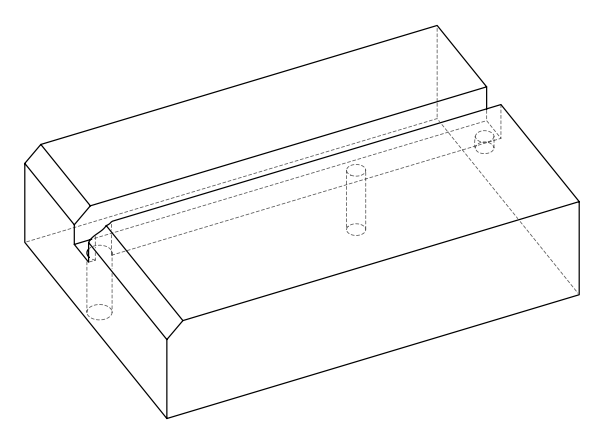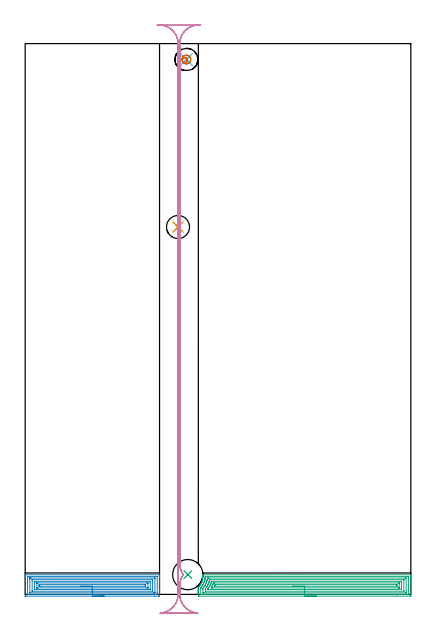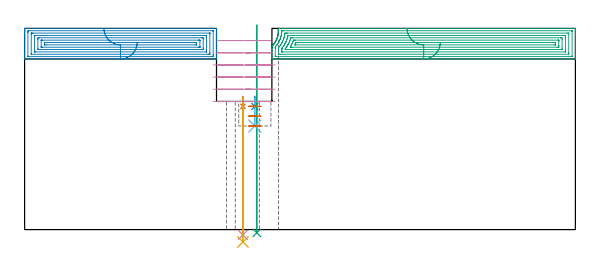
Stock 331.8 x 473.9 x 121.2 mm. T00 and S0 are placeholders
(PLAN: 10 operations, 7 tool changes, 32.2 min)
(1 SPOT_DRILL | STEP1HOLE_1 | NXT0321_9005460120000 | 0.06 min | 5139 mm3)
(2 SPOT_DRILL_1 | STEP1POCKET | NXT0321_9005460120000 | 0.06 min | 5134 mm3)
(3 INDEXABLE_INSERT_DRILL_THROUGH_HOLE_FROM_SOLID | STEP1HOLE | NXT0302_023 | 0.5 min | 64267 mm3)
(4 DRILL_THROUGH_HOLE_INTO_CENTER | STEP1HOLE_1 | NXT0301_065 | 0.34 min | 5185 mm3)
(5 DRILL_TO_ENLARGE_THROUGH_HOLE | STEP1HOLE_1 | UGT0301_264 | 0.36 min | 26932 mm3)
(6 DRILL_BLIND_HOLE_INTO_CENTER | STEP1POCKET | NXT0301_128 | 0.08 min | 1360 mm3)
(7 MILL_ROUGH_BLIND_HOLE_CONTOUR | STEP1POCKET | UGT0201_129 | Spiral | 0.48 min | 5023 mm3)
(8 AREA_MILL | FG_CHAMFER_SURFACE | UGT0205_001 | 6.76 min | 20878 mm3)
(9 AREA_MILL_1 | FG_CHAMFER_SURFACE_1 | UGT0205_001 | 10.43 min | 31479 mm3)
(10 MILL_RECTANGULAR_SLOT | SLOT_RECTANGULAR | UGT0201_004 | Follow Part, ap 8, ae 75% | 13.12 min | 652656 mm3)
(TOOL NXT0321_9005460120000 | NC Spot Drill, 142deg, 12mm, Carbide, Uncoated | D12 PA142 FL30 Z2)
(TOOL NXT0302_023 | Index. Insert Drill 26mm [880-D2600L32-05] | D26 PA176 FL130 Z2)
(TOOL NXT0301_065 | Carbide Drill 9.4mm [860.1-0940-075A1-MM 2214] | D9.4 PA140 FL98 Z2)
(TOOL UGT0301_264 | Twist Drill 19.8 mm | D19.8 PA118 FL140 Z2)
(TOOL NXT0301_128 | Carbide Drill 12mm [861.1-1200-036A1-GP GC34] | D12 PA150 FL37.4 Z2)
(TOOL UGT0201_129 | Carbide End Mill 11.9 | D11.9 FL15 Z4)
(TOOL UGT0205_001 | Chamfer Mill 20 x 3 x 45 deg. | D20 FL50 Z2)
(TOOL UGT0201_004 | End Mill 32 mm | D32 FL53 Z6)
(OP 1 SPOT_DRILL)
G17 G21 G94 G90
T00 M6
G54
G17 G0 G90 X131.5 Y316.1 S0 M3
G43 Z131.2 H0
G94 G81 G98 Z74.2 F250. R80.2
G80
M5
M2
(OP 2 SPOT_DRILL_1)
G17 G21 G94 G90
T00 M6
G54
G17 G0 G90 X138.7 Y460.2 S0 M3
G43 Z131.2 H0
G94 G81 G98 Z74.2 F250. R80.2
G80
M5
M2
(OP 3 INDEXABLE_INSERT_DRILL_THROUGH_HOLE_FROM_SOLID)
G17 G21 G94 G90
T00 M6
G54
G17 G0 G90 X139.9 Y17. S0 M3
G43 Z131.2 H1
G94 G81 G98 Z-1.954 F250. R123.2
G80
M5
M2
(OP 4 DRILL_THROUGH_HOLE_INTO_CENTER)
G17 G21 G94 G90
T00 M6
G54
G17 G0 G90 X131.5 Y316.1 S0 M3
G43 Z131.2 H1
G94 G73 G98 Z-3.211 F250. Q8.935 R79.2
G80
M5
M2
(OP 5 DRILL_TO_ENLARGE_THROUGH_HOLE)
G17 G21 G94 G90
T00 M6
G54
G17 G0 G90 X131.5 Y316.1 S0 M3
G43 Z131.2 H0
G94 G73 G98 Z-7.449 F250. Q16.93 R79.2
G80
M5
M2
(OP 6 DRILL_BLIND_HOLE_INTO_CENTER)
G17 G21 G94 G90
T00 M6
G54
G17 G0 G90 X138.7 Y460.2 S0 M3
G43 Z131.2 H1
G94 G81 G98 Z62.4 F250. R79.2
G80
M5
M2
(OP 7 MILL_ROUGH_BLIND_HOLE_CONTOUR)
G17 G21 G94 G90
T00 M6
G54
G17 G0 G90 X138.7 Y460.2 S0 M3
G43 Z131.2 H0
Z74.267
G94 G3 X139.239 Y461.022 R0.588 F250.
X137.954 Y461.92 R1.496
X135.5 Y460.372 R2.493
X136.137 Y457.462 R2.628
X141.438 Y457.637 R3.75
X136.137 Y457.462 R-3.75
X138.787 Y457.55 R1.875
X138.7 Y460.2 R1.875
G0 Z68.333
G3 X139.239 Y461.022 R0.588
X137.954 Y461.92 R1.496
X135.5 Y460.372 R2.493
X136.137 Y457.462 R2.628
X141.438 Y457.637 R3.75
X136.137 Y457.462 R-3.75
X138.787 Y457.55 R1.875
X138.7 Y460.2 R1.875
G0 Z62.4
G3 X139.239 Y461.022 R0.588
X137.954 Y461.92 R1.496
X135.5 Y460.372 R2.493
X136.137 Y457.462 R2.628
X141.438 Y457.637 R3.75
X136.137 Y457.462 R-3.75
X138.787 Y457.55 R1.875
X138.7 Y460.2 R1.875
G0 Z131.2
M5
M2
(OP 8 AREA_MILL)
G17 G21 G94 G90
T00 M6
G54
G17 G0 G90 X67.8 Y-1.5 S1061 M3
G43 Z131.2 H0
Z112.8
G94 G1 X67.762 Z111.928 F250.
X67.648 Z111.064
X67.459 Z110.212
X67.197 Z109.38
X66.863 Z108.574
X66.46 Z107.8
X65.992 Z107.064
X65.46 Z106.372
X64.871 Z105.729
X64.228 Z105.14
X63.536 Z104.609
X62.8 Z104.14
X62.026 Z103.737
X61.22 Z103.403
X60.388 Z103.141
X59.536 Z102.952
X58.672 Z102.838
X57.8 Z102.8
X0.619
X0.141 Y-1.495 Z102.803
X0.01 Y-1.492 Z102.806
X0. Y-1.357 Z102.941
Y13.242 Z117.537
Y13.851 Z118.145
Y14.39 Z118.687
Y14.73 Z119.026
Y15.269 Z119.565
Y15.608 Z119.903
Y16.287 Z120.587
Y16.581 Z120.88
X0.003 Y16.743 Z121.035
X0.01 Y16.898 Z121.188
X0.173 Y16.9 Z121.2
X115.427
X115.59 Y16.898 Z121.188
X115.597 Y16.743 Z121.035
X115.6 Y16.581 Z120.88
Y16.288 Z120.587
Y15.608 Z119.903
Y14.39 Z118.687
Y13.851 Z118.145
Y3.881 Z108.178
Y-1.087 Z103.21
X115.597 Y-1.359 Z102.938
X115.59 Y-1.492 Z102.806
X115.455 Y-1.499 Z102.799
X114.981 Y-1.5 Z102.8
X111.407
X57.8
Y-0.086 Z104.214
X2.282
X2.045 Y-0.084 Z104.216
X2.016 Y-0.082 Z104.218
X2.01 Y-0.079 Z104.221
X2.006 Y-0.072 Z104.228
X2.002 Y-0.038 Z104.262
X2.001 Y-0.006 Z104.294
X2. Y0.191 Z104.491
Y14.25 Z118.55
X2.004 Y14.73 Z119.03
X2.01 Y15.12 Z119.42
X2.031 Y15.479 Z119.779
X2.406 Y15.484 Z119.784
X2.532 Y15.485 Z119.785
X113.318 Y15.486 Z119.786
X113.555 Y15.484 Z119.784
X113.584 Y15.482 Z119.782
X113.59 Y15.479 Z119.779
X113.594 Y15.472 Z119.772
X113.598 Y15.438 Z119.738
X113.599 Y15.406 Z119.706
X113.6 Y15.209 Z119.509
Y1.15 Z105.45
X113.596 Y0.67 Z104.97
X113.591 Y0.28 Z104.58
X113.569 Y-0.079 Z104.221
X113.194 Y-0.084 Z104.216
X113.068 Y-0.085 Z104.215
X57.8 Y-0.086 Z104.214
Y1.328 Z105.628
X4.118 Y1.329 Z105.629
X4.059 Y1.332 Z105.632
X4.022 Y1.335 Z105.635
X4.01 Y1.339 Z105.639
X4.008 Y1.36 Z105.66
X4.003 Y1.549 Z105.849
X4. Y1.739 Z106.039
Y13.162 Z117.462
X4.002 Y13.851 Z118.151
X4.005 Y14.036 Z118.336
X4.01 Y14.062 Z118.362
X4.027 Y14.065 Z118.365
X4.081 Y14.068 Z118.368
X4.193 Y14.07 Z118.37
X4.862 Y14.071 Z118.371
X5.087 Y14.072 Z118.372
X111.482 Y14.071 Z118.371
X111.541 Y14.068 Z118.368
X111.578 Y14.065 Z118.365
X111.59 Y14.061 Z118.361
X111.592 Y14.04 Z118.34
X111.597 Y13.851 Z118.151
X111.6 Y13.661 Z117.961
Y2.238 Z106.538
X111.598 Y1.549 Z105.849
X111.595 Y1.364 Z105.664
X111.59 Y1.338 Z105.638
X111.573 Y1.335 Z105.635
X111.519 Y1.332 Z105.632
X111.407 Y1.33 Z105.63
X110.738 Y1.329 Z105.629
X110.513 Y1.328 Z105.628
X57.8
Y2.743 Z107.043
X6.553
X6.139 Y2.744 Z107.044
X6.057 Y2.746 Z107.046
X6.022 Y2.749 Z107.049
X6.01 Y2.753 Z107.053
X6.007 Y2.775 Z107.075
X6.004 Y2.877 Z107.177
X6. Y3.287 Z107.587
Y12.093 Z116.393
X6.004 Y12.523 Z116.823
X6.008 Y12.63 Z116.93
X6.01 Y12.65 Z116.95
X6.04 Y12.653 Z116.953
X6.109 Y12.655 Z116.955
X6.301 Y12.657 Z116.957
X109.047
X109.461 Y12.656 Z116.956
X109.543 Y12.654 Z116.954
X109.578 Y12.651 Z116.951
X109.59 Y12.646 Z116.946
X109.593 Y12.625 Z116.925
X109.596 Y12.523 Z116.823
X109.6 Y12.113 Z116.413
Y3.306 Z107.606
X109.596 Y2.877 Z107.177
X109.592 Y2.77 Z107.07
X109.59 Y2.75 Z107.05
X109.56 Y2.747 Z107.047
X109.491 Y2.745 Z107.045
X109.299 Y2.743 Z107.043
X57.8
Y4.157 Z108.457
X8.689 Y4.158 Z108.458
X8.66
X8.01 Y4.185 Z108.485
X8.001 Y4.834 Z109.134
X8. Y10.336 Z114.636
X8.003 Y10.982 Z115.282
X8.01 Y11.215 Z115.515
X8.633 Y11.242 Z115.542
X8.66
X106.911
X106.94
X107.59 Y11.215 Z115.515
X107.599 Y10.566 Z114.866
X107.6 Y5.064 Z109.364
X107.597 Y4.418 Z108.718
X107.59 Y4.185 Z108.485
X106.967 Y4.158 Z108.458
X106.94
X57.8 Y4.157 Z108.457
Y5.571 Z109.871
X10.825
X10.447 Y5.572 Z109.872
X10.07 Y5.576 Z109.876
X10.022 Y5.578 Z109.878
X10.009 Y5.583 Z109.883
X10.007 Y5.601 Z109.901
X10.003 Y5.679 Z109.979
X10.001 Y5.796 Z110.096
X10. Y5.943 Z110.243
X10.001 Y9.677 Z113.977
X10.003 Y9.787 Z114.087
X10.006 Y9.814 Z114.114
X10.01 Y9.822 Z114.122
X10.017 Y9.824 Z114.124
X10.071 Y9.827 Z114.127
X10.447 Y9.828 Z114.128
X10.963 Y9.829 Z114.129
X104.775
X105.153 Y9.827 Z114.127
X105.53 Y9.824 Z114.124
X105.578 Y9.822 Z114.122
X105.59 Y9.817 Z114.117
X105.593 Y9.799 Z114.099
X105.597 Y9.721 Z114.021
X105.599 Y9.604 Z113.904
X105.6 Y9.457 Z113.757
Y5.943 Z110.243
X105.599 Y5.723 Z110.023
X105.597 Y5.613 Z109.913
X105.594 Y5.586 Z109.886
X105.59 Y5.578 Z109.878
X105.583 Y5.576 Z109.876
X105.529 Y5.573 Z109.873
X105.153 Y5.572 Z109.872
X104.637 Y5.571 Z109.871
X57.8
Y6.985 Z111.285
X12.961 Y6.986 Z111.286
X12.234 Y6.989 Z111.289
X12.06 Y6.992 Z111.292
X12.009 Y6.998 Z111.298
X12.006 Y7.01 Z111.31
X12.002 Y7.05 Z111.35
X12. Y7.7 Z112.
X12.001 Y7.93 Z112.23
X12.005 Y8.161 Z112.461
X12.01 Y8.314 Z112.614
X12.017 Y8.408 Z112.708
X12.053 Y8.409 Z112.709
X12.234 Y8.413 Z112.713
X12.402 Y8.414 Z112.714
X102.639
X103.366 Y8.411 Z112.711
X103.54 Y8.408 Z112.708
X103.591 Y8.402 Z112.702
X103.594 Y8.39 Z112.69
X103.598 Y8.35 Z112.65
X103.6 Y7.7 Z112.
X103.599 Y7.47 Z111.77
X103.595 Y7.239 Z111.539
X103.59 Y7.086 Z111.386
X103.583 Y6.992 Z111.292
X103.547 Y6.99 Z111.29
X103.366 Y6.987 Z111.287
X103.198 Y6.986 Z111.286
X57.8 Y6.985 Z111.285
X56.928 Z111.323
X56.064 Z111.437
X55.212 Z111.626
X54.38 Z111.888
X53.574 Z112.222
X52.8 Z112.625
X52.064 Z113.094
X51.372 Z113.625
X50.729 Z114.214
X50.14 Z114.858
X49.608 Z115.55
X49.14 Z116.285
X48.737 Z117.059
X48.403 Z117.865
X48.141 Z118.697
X47.952 Z119.549
X47.838 Z120.414
X47.8 Z121.285
G0 Z131.2
M5
M2
(OP 9 AREA_MILL_1)
G17 G21 G94 G90
T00 M6
G54
G17 G0 G90 X250.4 Y-1.5 S1061 M3
G43 Z131.2 H0
Z112.8
G94 G1 X250.362 Z111.928 F250.
X250.248 Z111.064
X250.059 Z110.212
X249.797 Z109.38
X249.463 Z108.574
X249.06 Z107.8
X248.592 Z107.064
X248.06 Z106.372
X247.471 Z105.729
X246.828 Z105.14
X246.136 Z104.609
X245.4 Z104.14
X244.626 Z103.737
X243.82 Z103.403
X242.988 Z103.141
X242.136 Z102.952
X241.272 Z102.838
X240.4 Z102.8
X149.631
X149.214 Y-1.496 Z102.802
X149.01 Y-1.492 Z102.805
X149. Y-1.087 Z103.21
Y3.306 Z107.601
Y4.703 Z108.999
Y5.064 Z109.359
Y6.137 Z110.435
X149.001 Y6.162 Z110.46
X149.005 Y6.205 Z110.502
X149.035 Y6.248 Z110.546
X149.333 Y6.562 Z110.862
X149.444 Y6.683 Z110.983
X149.569 Y6.821 Z111.118
X149.631 Y6.888 Z111.187
X149.719 Y6.984 Z111.284
X150.073 Y7.418 Z111.717
X150.413 Y7.861 Z112.159
X150.612 Y8.141 Z112.439
X151.004 Y8.754 Z113.053
X151.263 Y9.196 Z113.496
X151.507 Y9.647 Z113.946
X151.716 Y10.091 Z114.391
X151.82 Y10.336 Z114.635
X151.907 Y10.54 Z114.839
X152.097 Y11.055 Z115.354
X152.156 Y11.215 Z115.511
X152.237 Y11.433 Z115.731
X152.304 Y11.64 Z115.94
X152.314 Y11.67 Z115.969
X152.399 Y11.933 Z116.231
X152.439 Y12.093 Z116.389
X152.497 Y12.328 Z116.624
X152.59 Y12.766 Z117.062
X152.686 Y13.22 Z117.518
X152.761 Y13.743 Z118.043
X152.814 Y14.112 Z118.412
X152.88 Y15.006 Z119.305
X152.882 Y15.899 Z120.198
X152.833 Y16.792 Z121.091
X152.826 Y16.898 Z121.197
X153.206 Y16.9 Z121.2
X331.616
X331.79 Y16.897 Z121.189
X331.798 Y16.732 Z121.025
X331.8 Y16.56 Z120.86
Y16.331 Z120.63
Y15.608 Z119.903
Y14.368 Z118.665
Y12.972 Z117.268
Y-1.087 Z103.211
X331.798 Y-1.348 Z102.95
X331.79 Y-1.492 Z102.806
X331.644 Y-1.499 Z102.799
X319.823 Y-1.5 Z102.8
X240.4
Y-0.086 Z104.214
X151.42 Y-0.085 Z104.215
X151.293 Y-0.084 Z104.216
X151.054 Y-0.079 Z104.221
X151.009 Y-0.072 Z104.228
X151.005 Y-0.039 Z104.261
X151.003 Y-0.004 Z104.296
X151. Y0.204 Z104.504
Y5.064 Z109.364
X151.002 Y5.475 Z109.775
X151.007 Y5.709 Z110.009
X151.01 Y5.766 Z110.066
X151.043 Y5.814 Z110.114
X151.153 Y5.943 Z110.243
X151.42 Y6.246 Z110.546
X151.68 Y6.565 Z110.865
X151.884 Y6.821 Z111.121
X152.069 Y7.062 Z111.362
X152.314 Y7.39 Z111.69
X152.441 Y7.575 Z111.875
X152.522 Y7.7 Z112.
X152.783 Y8.118 Z112.418
X153.063 Y8.579 Z112.879
X153.116 Y8.669 Z112.969
X153.208 Y8.835 Z113.135
X153.419 Y9.25 Z113.55
X153.517 Y9.457 Z113.757
X153.695 Y9.858 Z114.158
X153.893 Y10.336 Z114.636
X153.951 Y10.484 Z114.784
X154.102 Y10.888 Z115.188
X154.188 Y11.131 Z115.431
X154.214 Y11.215 Z115.515
X154.39 Y11.811 Z116.111
X154.46 Y12.093 Z116.393
X154.557 Y12.526 Z116.826
X154.646 Y12.972 Z117.272
X154.697 Y13.267 Z117.567
X154.781 Y13.851 Z118.151
X154.804 Y14.04 Z118.34
X154.862 Y14.73 Z119.03
X154.871 Y14.853 Z119.153
X154.91 Y15.479 Z119.779
X154.997 Y15.482 Z119.782
X155.123 Y15.484 Z119.784
X155.891 Y15.486 Z119.786
X156.016
X329.381 Y15.485 Z119.785
X329.507 Y15.484 Z119.784
X329.746 Y15.479 Z119.779
X329.791 Y15.472 Z119.772
X329.795 Y15.439 Z119.739
X329.797 Y15.404 Z119.704
X329.8 Y15.197 Z119.497
Y0.258 Z104.558
X329.798 Y0.121 Z104.421
X329.795 Y0.011 Z104.311
X329.79 Y-0.061 Z104.239
X329.782 Y-0.079 Z104.221
X329.256 Y-0.086 Z104.214
X240.4
Y1.328 Z105.628
X154.102 Y1.329 Z105.629
X153.429 Y1.332 Z105.632
X153.208 Y1.336 Z105.636
X153.01 Y1.351 Z105.651
X153.005 Y1.549 Z105.849
X153.001 Y1.752 Z106.052
X153. Y4.39 Z108.69
X153.002 Y5.064 Z109.364
X153.004 Y5.264 Z109.564
X153.01 Y5.335 Z109.635
X153.045 Y5.399 Z109.699
X153.361 Y5.792 Z110.092
X153.481 Y5.943 Z110.243
X153.749 Y6.29 Z110.59
X154.102 Y6.754 Z111.054
X154.13 Y6.794 Z111.094
X154.149 Y6.821 Z111.121
X154.477 Y7.332 Z111.632
X154.708 Y7.7 Z112.
X154.816 Y7.878 Z112.178
X154.997 Y8.185 Z112.485
X155.134 Y8.443 Z112.743
X155.203 Y8.579 Z112.879
X155.425 Y9.037 Z113.337
X155.613 Y9.457 Z113.757
X155.891 Y10.135 Z114.435
X155.946 Y10.282 Z114.582
X155.965 Y10.336 Z114.636
X156.17 Y10.94 Z115.24
X156.256 Y11.215 Z115.515
X156.373 Y11.62 Z115.92
X156.485 Y12.093 Z116.393
X156.539 Y12.335 Z116.635
X156.664 Y12.972 Z117.272
X156.682 Y13.073 Z117.373
X156.785 Y13.774 Z118.074
X156.794 Y13.842 Z118.142
X156.825 Y14.056 Z118.356
X157.231 Y14.066 Z118.366
X157.457 Y14.07 Z118.37
X157.679 Y14.071 Z118.371
X158.349
X326.698
X327.371 Y14.068 Z118.368
X327.592 Y14.064 Z118.364
X327.79 Y14.049 Z118.349
X327.795 Y13.851 Z118.151
X327.799 Y13.648 Z117.948
X327.8 Y2.224 Z106.524
X327.796 Y1.549 Z105.849
X327.793 Y1.351 Z105.651
X327.782 Y1.335 Z105.635
X327.76 Y1.333 Z105.633
X327.704 Y1.33 Z105.63
X327.592 Y1.329 Z105.629
X240.4 Y1.328 Z105.628
Y2.743 Z107.043
X155.149
X155.07 Y2.744 Z107.044
X155.034 Y2.747 Z107.047
X155.017 Y2.749 Z107.049
X155.01 Y2.762 Z107.062
X155.007 Y2.869 Z107.169
X155. Y3.303 Z107.603
Y4.182 Z108.482
X155.003 Y4.623 Z108.923
X155.007 Y4.842 Z109.142
X155.01 Y4.95 Z109.25
X155.048 Y5.014 Z109.314
X155.083 Y5.064 Z109.364
X155.758 Y5.943 Z110.243
X155.814 Y6.018 Z110.318
X155.891 Y6.124 Z110.424
X156.17 Y6.547 Z110.847
X156.346 Y6.821 Z111.121
X156.512 Y7.089 Z111.389
X156.785 Y7.54 Z111.84
X156.844 Y7.642 Z111.942
X156.875 Y7.7 Z112.
X157.144 Y8.226 Z112.526
X157.317 Y8.579 Z112.879
X157.429 Y8.825 Z113.125
X157.679 Y9.405 Z113.705
X157.694 Y9.443 Z113.743
X157.7 Y9.457 Z113.757
X157.934 Y10.086 Z114.386
X158.021 Y10.336 Z114.636
X158.157 Y10.746 Z115.046
X158.298 Y11.215 Z115.515
X158.357 Y11.428 Z115.728
X158.513 Y12.093 Z116.393
X158.524 Y12.142 Z116.442
X158.574 Y12.39 Z116.69
X158.628 Y12.618 Z116.918
X158.642 Y12.651 Z116.951
X158.655 Y12.653 Z116.953
X158.734 Y12.655 Z116.955
X158.895 Y12.657 Z116.957
X325.651
X325.73 Y12.656 Z116.956
X325.766 Y12.653 Z116.953
X325.783 Y12.651 Z116.951
X325.79 Y12.638 Z116.938
X325.793 Y12.531 Z116.831
X325.8 Y12.097 Z116.397
Y3.31 Z107.61
X325.797 Y2.869 Z107.169
X325.793 Y2.76 Z107.06
X325.79 Y2.751 Z107.051
X325.781 Y2.749 Z107.049
X325.744 Y2.745 Z107.045
X325.674 Y2.743 Z107.043
X240.4
Y4.157 Z108.457
X157.707 Y4.158 Z108.458
X157.679
X157.01 Y4.185 Z108.485
Y4.519 Z108.819
X157.014 Y4.598 Z108.898
X157.051 Y4.65 Z108.95
X157.116 Y4.739 Z109.039
X157.361 Y5.064 Z109.364
X157.496 Y5.244 Z109.544
X157.679 Y5.493 Z109.793
X157.862 Y5.764 Z110.064
X157.978 Y5.943 Z110.243
X158.206 Y6.303 Z110.603
X158.528 Y6.821 Z111.121
X158.545 Y6.85 Z111.15
X158.574 Y6.899 Z111.199
X158.857 Y7.422 Z111.722
X159.001 Y7.7 Z112.
X159.154 Y8.009 Z112.309
X159.419 Y8.579 Z112.879
X159.434 Y8.612 Z112.912
X159.468 Y8.694 Z112.994
X159.686 Y9.243 Z113.543
X159.767 Y9.457 Z113.757
X159.924 Y9.888 Z114.188
X160.077 Y10.336 Z114.636
X160.146 Y10.548 Z114.848
X160.346 Y11.215 Z115.515
X160.352 Y11.225 Z115.525
X160.362 Y11.236 Z115.536
X161.228 Y11.243 Z115.543
X161.257
X323.093 Y11.242 Z115.542
X323.121
X323.79 Y11.215 Z115.515
X323.799 Y10.549 Z114.849
Y5.064 Z109.364
X323.796 Y4.4 Z108.7
X323.79 Y4.185 Z108.485
X323.148 Y4.158 Z108.458
X323.121
X240.4 Y4.157 Z108.457
Y5.571 Z109.871
X161.257
X160.739 Y5.572 Z109.872
X160.362 Y5.575 Z109.875
X159.998 Y5.578 Z109.878
X160.183 Y5.943 Z110.243
X160.246 Y6.057 Z110.357
X160.362 Y6.259 Z110.559
X160.566 Y6.622 Z110.922
X160.674 Y6.821 Z111.121
X160.871 Y7.2 Z111.5
X161.12 Y7.7 Z112.
X161.163 Y7.791 Z112.091
X161.257 Y7.997 Z112.297
X161.43 Y8.409 Z112.709
X161.498 Y8.579 Z112.879
X161.679 Y9.042 Z113.342
X161.837 Y9.457 Z113.757
X161.924 Y9.684 Z113.984
X161.962 Y9.779 Z114.079
X161.986 Y9.822 Z114.122
X162.026 Y9.824 Z114.124
X162.151 Y9.826 Z114.126
X162.667 Y9.828 Z114.128
X163.045 Y9.829 Z114.129
X321.332 Y9.828 Z114.128
X321.71 Y9.827 Z114.127
X321.76 Y9.825 Z114.125
X321.782 Y9.822 Z114.122
X321.79 Y9.813 Z114.113
X321.795 Y9.733 Z114.033
X321.798 Y9.611 Z113.911
X321.799 Y9.457 Z113.757
X321.8 Y8.998 Z113.298
Y6.362 Z110.662
X321.799 Y5.943 Z110.243
X321.795 Y5.713 Z110.013
X321.79 Y5.599 Z109.899
X321.788 Y5.578 Z109.878
X321.763 Y5.576 Z109.876
X321.708 Y5.573 Z109.873
X321.332 Y5.572 Z109.872
X320.816 Y5.571 Z109.871
X240.4
Y6.985 Z111.285
X162.962 Y6.986 Z111.286
X162.926 Y6.987 Z111.287
X162.906 Y6.99 Z111.29
X162.904 Y6.991 Z111.291
X162.91 Y7.011 Z111.311
X162.948 Y7.099 Z111.399
X162.978 Y7.163 Z111.463
X163.045 Y7.306 Z111.606
X163.166 Y7.581 Z111.881
X163.217 Y7.7 Z112.
X163.428 Y8.202 Z112.502
X163.474 Y8.311 Z112.611
X163.509 Y8.385 Z112.685
X163.519 Y8.404 Z112.704
X163.533 Y8.408 Z112.708
X163.576 Y8.41 Z112.71
X163.939 Y8.414 Z112.714
X164.106 Y8.415 Z112.715
X318.816 Y8.414 Z112.714
X319.543 Y8.411 Z112.711
X319.717 Y8.408 Z112.708
X319.791 Y8.404 Z112.704
X319.794 Y8.384 Z112.684
X319.798 Y8.329 Z112.629
X319.8 Y7.7 Z112.
X319.799 Y7.448 Z111.748
X319.795 Y7.196 Z111.496
X319.79 Y7.028 Z111.328
X319.784 Y6.991 Z111.291
X319.77 Y6.99 Z111.29
X319.725 Y6.988 Z111.288
X319.543 Y6.986 Z111.286
X319.376 Y6.985 Z111.285
X240.4
X239.528 Z111.323
X238.664 Z111.437
X237.812 Z111.626
X236.98 Z111.888
X236.174 Z112.222
X235.4 Z112.625
X234.664 Z113.094
X233.972 Z113.625
X233.329 Z114.214
X232.74 Z114.857
X232.208 Z115.55
X231.74 Z116.285
X231.337 Z117.059
X231.003 Z117.865
X230.741 Z118.697
X230.552 Z119.549
X230.438 Z120.414
X230.4 Z121.285
G0 Z131.2
M5
M2
(OP 10 MILL_RECTANGULAR_SLOT)
G17 G21 G94 G90
T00 M6
G54
G17 G0 G90 X146.799 Y-16.129 S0 M3
G43 Z131.2 H0
Z113.867
G94 G1 X143.952 Y-15.183 F250.
G2 X133. Y0. R16. F500.
G1 Y7.716
G2 X135.969 Y17. R16.
X133. Y26.284 R16.
G1 Y473.9
G2 X148.021 Y489.87 R16.
G1 Y489.9
X116.579
Y489.87
G2 X131.6 Y473.9 R16.
G1 Y0.
G2 X120.648 Y-15.183 R16.
G1 X117.801 Y-16.129 F250.
G0 X149.336 Y-16.275 Z106.533
G1 X146.376 Y-15.783
G2 X133. Y0. R16. F500.
G1 Y7.716
G2 X135.969 Y17. R16.
X133. Y26.284 R16.
G1 Y473.9
G2 X148.021 Y489.87 R16.
G1 Y489.9
X116.579
Y489.87
G2 X131.6 Y473.9 R16.
G1 Y0.
G2 X118.225 Y-15.783 R16.
G1 X115.265 Y-16.275 F250.
G0 Z131.2
X113.585 Y490.054
Z99.2
G1 X116.579 Y489.87
G2 X131.6 Y473.9 R16. F500.
G1 Y0.
G2 X116.579 Y-15.97 R16.
G1 Y-16.
X148.021
Y-15.97
G2 X133. Y0. R16.
G1 Y7.716
G2 X135.969 Y17. R16.
X133. Y26.284 R16.
G1 Y473.9
G2 X148.021 Y489.87 R16.
G1 X151.015 Y490.054 F250.
G0 X113.585 Z91.867
G1 X116.579 Y489.87
G2 X131.6 Y473.9 R16. F500.
G1 Y0.
G2 X116.579 Y-15.97 R16.
G1 Y-16.
X148.021
Y-15.97
G2 X133. Y0. R16.
G1 Y7.716
G2 X135.969 Y17. R16.
X133. Y26.284 R16.
G1 Y473.9
G2 X148.021 Y489.87 R16.
G1 X151.015 Y490.054 F250.
G0 X113.585 Z84.533
G1 X116.579 Y489.87
G2 X131.6 Y473.9 R16. F500.
G1 Y0.
G2 X116.579 Y-15.97 R16.
G1 Y-16.
X148.021
Y-15.97
G2 X133. Y0. R16.
G1 Y7.716
G2 X135.969 Y17. R16.
X133. Y26.284 R16.
G1 Y473.9
G2 X148.021 Y489.87 R16.
G1 X151.015 Y490.054 F250.
G0 X113.585 Z77.2
G1 X116.579 Y489.87
G2 X131.6 Y473.9 R16. F500.
G1 Y0.
G2 X116.579 Y-15.97 R16.
G1 Y-16.
X148.021
Y-15.97
G2 X133. Y0. R16.
G1 Y7.716
G2 X135.969 Y17. R16.
X133. Y26.284 R16.
G1 Y473.9
G2 X148.021 Y489.87 R16.
G1 X151.015 Y490.054 F250.
G0 Z131.2
M5
M2
